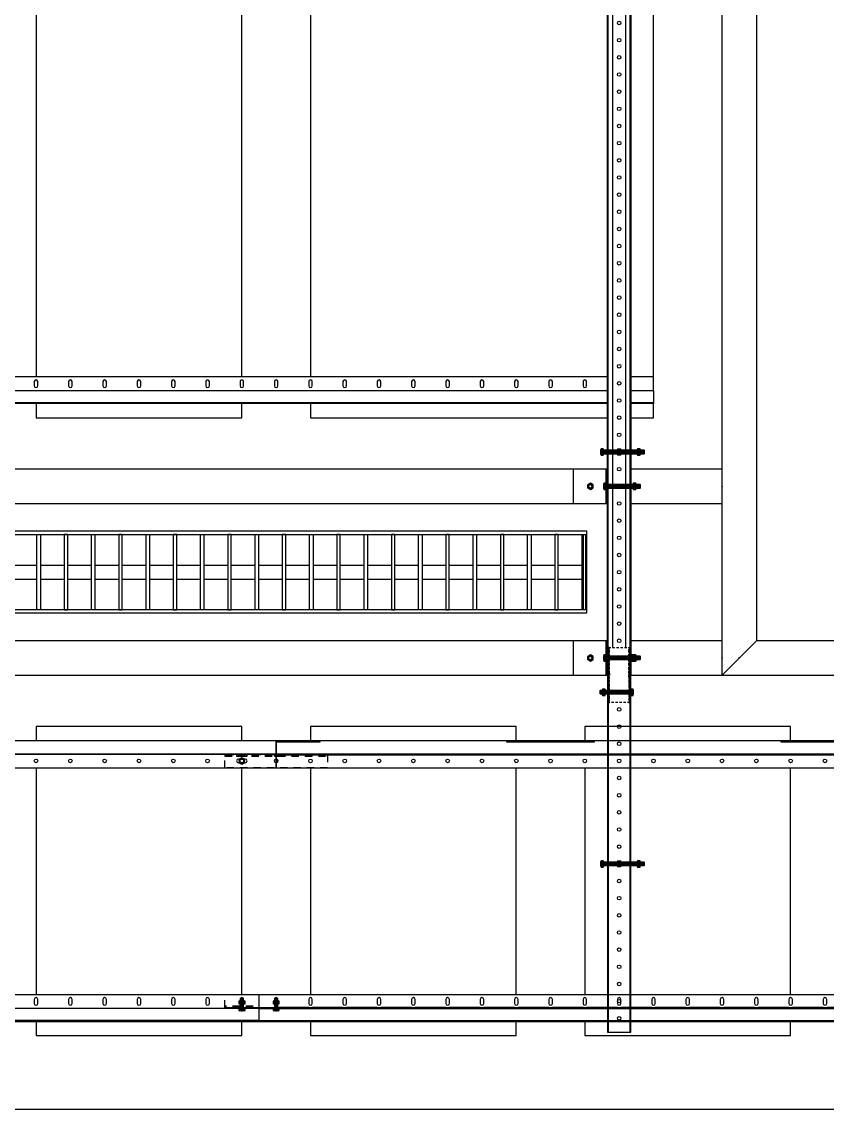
# Model space of a CAD drawing. Header units: millimetres. Extents: x -962357 to -591296, y -223672 to 59420.
# Drawn here: x -841751 to -840577, y -125669 to -124084 of the extents above; entities that cross this region are included whole.
import ezdxf

# ---------------------------------------------------------------- set-up
doc = ezdxf.new("R2010")
doc.units = ezdxf.units.MM
doc.linetypes.add('TA_HL_000.90000', pattern=[5.85, 3.195, -2.655])
doc.linetypes.add('TA_HL_003.00000', pattern=[19.5, 10.65, -8.85])
for name, color, linetype in [('000 - H A T C H', 8, 'Continuous'), ('000 - WIPEOUT', 250, 'Continuous'), ('001 - ASCESSORIES', 251, 'Continuous'), ('A04_TUBE SERIES', 2, 'Continuous'), ('A11_ALU.SOLID SHEET', 2, 'Continuous')]:
    doc.layers.add(name, color=color, linetype=linetype)
pattern_1 = [(110, (-0.5, 0), (-0.939693, -0.34202), []), (110, (-0.2012, 0.6409), (-0.939693, -0.34202), [1.25, -0.25, 0, -0.25])]
pattern_2 = [(135, (45431.8018, -77824.1695), (-1.325825215, -1.325825215), []), (135, (45431.8018, -77823.2856), (-1.325825215, -1.325825215), [])]

# ---------------------------------------------------------------- blocks, each defined once
blk = doc.blocks.new('*U4621')
at = {"color": 1}
blk.add_wipeout([(600, -60), (-600, -60), (-600, 60), (600, 60)], dxfattribs=at).dxf.layer = '000 - WIPEOUT'
at = {"layer": '001 - ASCESSORIES', "color": 0}
blk.add_lwpolyline([(600, -60), (-600, -60), (-600, 60), (600, 60)], close=True, dxfattribs=at)
at = {"layer": '001 - ASCESSORIES'}
for points in [[(-593.5, -55), (-598.5, -55), (-598.5, 55), (-593.5, 55)], [(595, -55), (-595, -55), (-595, 55), (595, 55)], [(-558.8, -55), (-553.8, -55), (-553.8, 55), (-558.8, 55)], [(-514, -55), (-519, -55), (-519, 55), (-514, 55)], [(-479.3, -55), (-474.3, -55), (-474.3, 55), (-479.3, 55)], [(-434.6, -55), (-439.6, -55), (-439.6, 55), (-434.6, 55)], [(-399.8, -55), (-394.8, -55), (-394.8, 55), (-399.8, 55)], [(-355.1, -55), (-360.1, -55), (-360.1, 55), (-355.1, 55)], [(-320.4, -55), (-315.4, -55), (-315.4, 55), (-320.4, 55)], [(-275.6, -55), (-280.6, -55), (-280.6, 55), (-275.6, 55)], [(-240.9, -55), (-235.9, -55), (-235.9, 55), (-240.9, 55)], [(-196.2, -55), (-201.2, -55), (-201.2, 55), (-196.2, 55)], [(-161.4, -55), (-156.4, -55), (-156.4, 55), (-161.4, 55)], [(-116.7, -55), (-121.7, -55), (-121.7, 55), (-116.7, 55)], [(-82, -55), (-77, -55), (-77, 55), (-82, 55)], [(-37.2, -55), (-42.2, -55), (-42.2, 55), (-37.2, 55)], [(-2.5, -55), (2.5, -55), (2.5, 55), (-2.5, 55)], [(42.2, -55), (37.2, -55), (37.2, 55), (42.2, 55)], [(77, -55), (82, -55), (82, 55), (77, 55)], [(121.7, -55), (116.7, -55), (116.7, 55), (121.7, 55)], [(156.4, -55), (161.4, -55), (161.4, 55), (156.4, 55)], [(201.2, -55), (196.2, -55), (196.2, 55), (201.2, 55)], [(235.9, -55), (240.9, -55), (240.9, 55), (235.9, 55)], [(280.6, -55), (275.6, -55), (275.6, 55), (280.6, 55)], [(315.4, -55), (320.4, -55), (320.4, 55), (315.4, 55)], [(360.1, -55), (355.1, -55), (355.1, 55), (360.1, 55)], [(394.8, -55), (399.8, -55), (399.8, 55), (394.8, 55)], [(439.6, -55), (434.6, -55), (434.6, 55), (439.6, 55)], [(474.3, -55), (479.3, -55), (479.3, 55), (474.3, 55)], [(519, -55), (514, -55), (514, 55), (519, 55)], [(553.8, -55), (558.8, -55), (558.8, 55), (553.8, 55)], [(598.5, -55), (593.5, -55), (593.5, 55), (598.5, 55)]]:
    blk.add_lwpolyline(points, close=True, dxfattribs=at)
for points in [[(-593.5, 10), (-558.8, 10)], [(-553.8, 10), (-519, 10)], [(-514, 10), (-479.3, 10)], [(-474.3, 10), (-439.6, 10)], [(-434.6, 10), (-399.8, 10)], [(-394.8, 10), (-360.1, 10)], [(-355.1, 10), (-320.4, 10)], [(-315.4, 10), (-280.6, 10)], [(-275.6, 10), (-240.9, 10)], [(-235.9, 10), (-201.2, 10)], [(-196.2, 10), (-161.4, 10)], [(-156.4, 10), (-121.7, 10)], [(-116.7, 10), (-82, 10)], [(-77, 10), (-42.2, 10)], [(-37.2, 10), (-2.5, 10)], [(2.5, 10), (37.2, 10)], [(42.2, 10), (77, 10)], [(82, 10), (116.7, 10)], [(121.7, 10), (156.4, 10)], [(161.4, 10), (196.2, 10)], [(201.2, 10), (235.9, 10)], [(240.9, 10), (275.6, 10)], [(280.6, 10), (315.4, 10)], [(320.4, 10), (355.1, 10)], [(360.1, 10), (394.8, 10)], [(399.8, 10), (434.6, 10)], [(439.6, 10), (474.3, 10)], [(479.3, 10), (514, 10)], [(519, 10), (553.8, 10)], [(558.8, 10), (593.5, 10)], [(-593.5, -10), (-558.8, -10)], [(-553.8, -10), (-519, -10)], [(-514, -10), (-479.3, -10)], [(-474.3, -10), (-439.6, -10)], [(-434.6, -10), (-399.8, -10)], [(-394.8, -10), (-360.1, -10)], [(-355.1, -10), (-320.4, -10)], [(-315.4, -10), (-280.6, -10)], [(-275.6, -10), (-240.9, -10)], [(-235.9, -10), (-201.2, -10)], [(-196.2, -10), (-161.4, -10)], [(-156.4, -10), (-121.7, -10)], [(-116.7, -10), (-82, -10)], [(-77, -10), (-42.2, -10)], [(-37.2, -10), (-2.5, -10)], [(2.5, -10), (37.2, -10)], [(42.2, -10), (77, -10)], [(82, -10), (116.7, -10)], [(121.7, -10), (156.4, -10)], [(161.4, -10), (196.2, -10)], [(201.2, -10), (235.9, -10)], [(240.9, -10), (275.6, -10)], [(280.6, -10), (315.4, -10)], [(320.4, -10), (355.1, -10)], [(360.1, -10), (394.8, -10)], [(399.8, -10), (434.6, -10)], [(439.6, -10), (474.3, -10)], [(479.3, -10), (514, -10)], [(519, -10), (553.8, -10)], [(558.8, -10), (593.5, -10)]]:
    blk.add_lwpolyline(points, dxfattribs=at)
blk = doc.blocks.new('*U4719')
blk.add_attdef('EXTR.OVL-LENGTH_', (-25, -59.1), '', height=5)
blk.add_wipeout([(-25, 25), (25, -25), (25, 13475), (-25, 13425)]).dxf.layer = '000 - WIPEOUT'
blk.add_point((0, 0))
at = {"layer": 'A04_TUBE SERIES', "color": 0}
blk.add_lwpolyline([(-25, 25), (25, -25), (25, 13475), (-25, 13425)], close=True, dxfattribs=at)
blk = doc.blocks.new('*U4727')
blk.add_attdef('EXTR.OVL-LENGTH_', (-25, -59.1), '', height=5)
blk.add_wipeout([(-25, 25), (25, -25), (25, 2475), (-25, 2425)]).dxf.layer = '000 - WIPEOUT'
blk.add_point((0, 0))
at = {"layer": 'A04_TUBE SERIES', "color": 0}
blk.add_lwpolyline([(-25, 25), (25, -25), (25, 2475), (-25, 2425)], close=True, dxfattribs=at)
blk = doc.blocks.new('*U4822')
at = {"layer": 'A04_TUBE SERIES', "linetype": 'ByBlock', "rotation": 270}
blk.add_blockref('*U4719', (25, 25), dxfattribs=at)
at = {"layer": 'A04_TUBE SERIES', "linetype": 'ByBlock', "xscale": -1}
blk.add_blockref('*U4727', (25, 25), dxfattribs=at)
blk = doc.blocks.new('*U4876')
at = {"color": 3}
for points in [[(-225, 7550), (225, 7550), (225, 7250), (-225, 7250)], [(-225, 7150), (225, 7150), (225, 6850), (-225, 6850)], [(-225, 6750), (225, 6750), (225, 6450), (-225, 6450)]]:
    blk.add_wipeout(points, dxfattribs=at).dxf.layer = '000 - WIPEOUT'
at = {"layer": 'A11_ALU.SOLID SHEET', "color": 0, "linetype": 'ByBlock'}
for points in [[(-225, 7250), (225, 7250), (225, 7550), (-225, 7550)], [(-225, 6850), (225, 6850), (225, 7150), (-225, 7150)], [(-225, 6450), (225, 6450), (225, 6750), (-225, 6750)]]:
    blk.add_lwpolyline(points, close=True, dxfattribs=at)
blk = doc.blocks.new('*U4890')
blk.add_attdef('EXTR.OVL-LENGTH_', (-25, -59.1), '', height=5)
blk.add_wipeout([(-25, 0), (25, 0), (25, 1575), (-25, 1575)]).dxf.layer = '000 - WIPEOUT'
blk.add_point((0, 0))
at = {"layer": 'A04_TUBE SERIES', "color": 0}
blk.add_lwpolyline([(-25, 0), (25, 0), (25, 1575), (-25, 1575)], close=True, dxfattribs=at)
blk = doc.blocks.new('*U4891')
blk.add_attdef('EXTR.OVL-LENGTH_', (-25, -59.1), '', height=5)
blk.add_wipeout([(-25, 0), (25, 0), (25, 1575), (-25, 1575)]).dxf.layer = '000 - WIPEOUT'
blk.add_point((0, 0))
at = {"layer": 'A04_TUBE SERIES', "color": 0}
blk.add_lwpolyline([(-25, 0), (25, 0), (25, 1575), (-25, 1575)], close=True, dxfattribs=at)
blk = doc.blocks.new('*U4893')
at = {"color": 3}
blk.add_wipeout([(-875, -50), (875, -50), (875, -350), (-875, -350)], dxfattribs=at).dxf.layer = '000 - WIPEOUT'
at = {"layer": 'A11_ALU.SOLID SHEET', "color": 0, "linetype": 'ByBlock'}
blk.add_lwpolyline([(-875, -350), (875, -350), (875, -50), (-875, -50)], close=True, dxfattribs=at)
blk = doc.blocks.new('*U4894')
blk.add_wipeout([(875, 250), (875, 750), (-875, 750), (-875, 250)]).dxf.layer = '000 - WIPEOUT'
at = {"layer": 'A11_ALU.SOLID SHEET', "color": 0}
blk.add_lwpolyline([(875, 250), (875, 750), (-875, 750), (-875, 250)], close=True, dxfattribs=at)
blk = doc.blocks.new('*U4914')
blk.add_wipeout([(-750, 0), (750, 0), (750, 39), (-750, 39)]).dxf.layer = '000 - WIPEOUT'
at = {"color": 2}
blk.add_lwpolyline([(-750, 39), (750, 39), (750, 37.8), (-750, 37.8)], close=True, dxfattribs=at)
at = {"color": 1}
blk.add_lwpolyline([(-750, 37.8), (750, 37.8), (750, 20), (-750, 20)], close=True, dxfattribs=at)
blk.add_lwpolyline([(-750, 0), (750, 0), (750, 20), (-750, 20)], close=True)
for points in [[(-697.4, 13, 1), (-702.6, 13), (-702.6, 7, 1), (-697.4, 7)], [(-647.4, 13, 1), (-652.6, 13), (-652.6, 7, 1), (-647.4, 7)], [(-597.4, 13, 1), (-602.6, 13), (-602.6, 7, 1), (-597.4, 7)], [(-547.4, 13, 1), (-552.6, 13), (-552.6, 7, 1), (-547.4, 7)], [(-497.4, 13, 1), (-502.6, 13), (-502.6, 7, 1), (-497.4, 7)], [(-447.4, 13, 1), (-452.6, 13), (-452.6, 7, 1), (-447.4, 7)], [(-397.4, 13, 1), (-402.6, 13), (-402.6, 7, 1), (-397.4, 7)], [(-347.4, 13, 1), (-352.6, 13), (-352.6, 7, 1), (-347.4, 7)], [(-297.4, 13, 1), (-302.6, 13), (-302.6, 7, 1), (-297.4, 7)], [(-247.4, 13, 1), (-252.6, 13), (-252.6, 7, 1), (-247.4, 7)], [(-197.4, 13, 1), (-202.6, 13), (-202.6, 7, 1), (-197.4, 7)], [(-147.4, 13, 1), (-152.6, 13), (-152.6, 7, 1), (-147.4, 7)], [(-97.4, 13, 1), (-102.6, 13), (-102.6, 7, 1), (-97.4, 7)], [(-47.4, 13, 1), (-52.6, 13), (-52.6, 7, 1), (-47.4, 7)], [(2.6, 13, 1), (-2.6, 13), (-2.6, 7, 1), (2.6, 7)], [(52.6, 13, 1), (47.4, 13), (47.4, 7, 1), (52.6, 7)], [(102.6, 13, 1), (97.4, 13), (97.4, 7, 1), (102.6, 7)], [(152.6, 13, 1), (147.4, 13), (147.4, 7, 1), (152.6, 7)], [(202.6, 13, 1), (197.4, 13), (197.4, 7, 1), (202.6, 7)], [(252.6, 13, 1), (247.4, 13), (247.4, 7, 1), (252.6, 7)], [(302.6, 13, 1), (297.4, 13), (297.4, 7, 1), (302.6, 7)], [(352.6, 13, 1), (347.4, 13), (347.4, 7, 1), (352.6, 7)], [(402.6, 13, 1), (397.4, 13), (397.4, 7, 1), (402.6, 7)], [(452.6, 13, 1), (447.4, 13), (447.4, 7, 1), (452.6, 7)], [(502.6, 13, 1), (497.4, 13), (497.4, 7, 1), (502.6, 7)], [(552.6, 13, 1), (547.4, 13), (547.4, 7, 1), (552.6, 7)], [(602.6, 13, 1), (597.4, 13), (597.4, 7, 1), (602.6, 7)], [(652.6, 13, 1), (647.4, 13), (647.4, 7, 1), (652.6, 7)], [(702.6, 13, 1), (697.4, 13), (697.4, 7, 1), (702.6, 7)], [(752.6, 13, 1), (747.4, 13), (747.4, 7, 1), (752.6, 7)]]:
    blk.add_lwpolyline(points, format="xyb", close=True, dxfattribs=at)
blk = doc.blocks.new('000 - ASSCESSORIES_FAMELINE_GALV._SPICE-FOR_HR-02A_TOP_VIEW')
at = {"layer": '001 - ASCESSORIES', "color": 0, "linetype": 'ByBlock'}
blk.add_lwpolyline([(-50, 0), (50, 0), (50, 18.8), (-50, 18.8)], close=True, dxfattribs=at)
at = {"layer": '001 - ASCESSORIES', "linetype": 'ByBlock'}
blk.add_lwpolyline([(-50, 2), (50, 2), (50, 0), (-50, 0)], close=True, dxfattribs=at)
at = {"layer": '001 - ASCESSORIES', "color": 1}
for points in [[(-32.6, 2), (-17.4, 2), (-17.4, 0), (-32.6, 0)], [(22.4, 2), (27.6, 2), (27.6, 0), (22.4, 0)]]:
    blk.add_lwpolyline(points, close=True, dxfattribs=at)
blk = doc.blocks.new('*U4662')
at = {"color": 1}
for p, q in [((-3.5, 4.5), (3.5, 4.5)), ((-3.5, 0), (3.5, 0))]:
    blk.add_line(p, q, dxfattribs=at)
at = {"color": 0}
for points in [[(-2.3, 4.2, 0.249893), (-4.6, 4.2), (-4.6, 0.3, 0.249893), (-2.3, 0.3)], [(2.3, 4.2, 0.062422), (0, 4.5, 0.062422), (-2.3, 4.2), (-2.3, 0.3, 0.061692), (0, 0, 0.061692), (2.3, 0.3)], [(4.6, 4.2, 0.249893), (2.3, 4.2), (2.3, 0.3, 0.249893), (4.6, 0.3)]]:
    blk.add_lwpolyline(points, format="xyb", close=True, dxfattribs=at)
blk = doc.blocks.new('*U4707')
at = {"layer": '000 - H A T C H'}
h = blk.add_hatch(color=250, dxfattribs=at)
h.dxf.hatch_style = 1
edge = h.paths.add_edge_path()
edge.add_line((0.3, 4.6), (4.2, 4.6))
edge.add_arc((2, 3.5), 2.45, 0, 28.0609, ccw=False)
edge.add_line((4.5, 3.5), (4.5, 0))
edge.add_arc((-4.9, 0), 9.36, -0.0239, 0.0239, ccw=False)
edge.add_line((4.5, 0), (4.5, 0))
edge.add_arc((-4.9, 0), 9.36, -0.0239, 0.0239, ccw=False)
edge.add_line((4.5, 0), (4.5, -3.5))
edge.add_arc((2, -3.5), 2.45, -28.0609, 0, ccw=False)
edge.add_line((4.2, -4.6), (0.3, -4.6))
edge.add_arc((2.5, -3.5), 2.45, 180, 208.0609, ccw=False)
edge.add_line((0, -3.5), (0, 3.5))
edge.add_arc((2.5, 3.5), 2.45, 151.9391, 180, ccw=False)
at = {"layer": '001 - ASCESSORIES', "color": 0, "rotation": 270}
blk.add_blockref('*U4662', (0, 0), dxfattribs=at)
blk = doc.blocks.new('*U4682')
at = {"color": 1}
for p, q in [((-3.5, 3.5), (3.5, 3.5)), ((-3.5, 0), (3.5, 0))]:
    blk.add_line(p, q, dxfattribs=at)
at = {"color": 0}
for points in [[(-2.3, 3.2, 0.249855), (-4.6, 3.2), (-4.6, 0.3, 0.249855), (-2.3, 0.3)], [(2.3, 3.2, 0.062432), (0, 3.5, 0.062432), (-2.3, 3.2), (-2.3, 0.3, 0.061701), (0, 0, 0.061701), (2.3, 0.3)], [(4.6, 3.2, 0.249855), (2.3, 3.2), (2.3, 0.3, 0.249855), (4.6, 0.3)]]:
    blk.add_lwpolyline(points, format="xyb", close=True, dxfattribs=at)
blk = doc.blocks.new('*U4688')
at = {"layer": '000 - H A T C H'}
h = blk.add_hatch(dxfattribs=at)
h.set_pattern_fill('ANSI35', color=8, scale=4, angle=65)
h.set_pattern_definition(pattern_1)
h.paths.add_polyline_path([(0, -2.5), (14.5, -2.5), (14.5, 2.5), (0, 2.5)])
at = {"color": 8}
blk.add_line((14.5, -2.5), (14.5, 2.5), dxfattribs=at)
at = {"color": 1}
blk.add_lwpolyline([(14.5, 2.5), (0, 2.5), (0, -2.5), (14.5, -2.5), (15, -2), (15, 2)], close=True, dxfattribs=at)
blk = doc.blocks.new('*U4699')
at = {"layer": '000 - H A T C H'}
h = blk.add_hatch(color=250, dxfattribs=at)
h.dxf.hatch_style = 1
edge = h.paths.add_edge_path()
edge.add_line((-0.3, -4.6), (-3.2, -4.6))
edge.add_arc((-1, -3.5), 2.45, 180, 208.0569, ccw=False)
edge.add_line((-3.5, -3.5), (-3.5, 0))
edge.add_arc((5.9, 0), 9.36, 179.9761, 180.0239, ccw=False)
edge.add_line((-3.5, 0), (-3.5, 0))
edge.add_arc((5.9, 0), 9.36, 179.9761, 180.0239, ccw=False)
edge.add_line((-3.5, 0), (-3.5, 3.5))
edge.add_arc((-1, 3.5), 2.45, 151.9431, 180, ccw=False)
edge.add_line((-3.2, 4.6), (-0.3, 4.6))
edge.add_arc((-2.5, 3.5), 2.45, 360, 388.0569, ccw=False)
edge.add_line((0, 3.5), (0, -3.5))
edge.add_arc((-2.5, -3.5), 2.45, 331.9431, 360, ccw=False)
blk.add_blockref('*U4688', (0, 0))
at = {"layer": '001 - ASCESSORIES', "rotation": 90}
blk.add_blockref('*U4682', (0, 0), dxfattribs=at)
blk = doc.blocks.new('000 - ASSCESSORIES_FAMELINE_GALV.BRACKET_FITTING_Z-PROFILE_HR-02AA_TOP_VIEW')
blk.add_wipeout([(-1200, 39), (1200, 39), (1200, 0), (-1200, 0)]).dxf.layer = '000 - WIPEOUT'
at = {"layer": '001 - ASCESSORIES', "linetype": 'Continuous'}
for p, q in [((-1200, 39), (1200, 39)), ((-1200, 0), (1200, 0))]:
    blk.add_line(p, q, dxfattribs=at)
at = {"layer": '001 - ASCESSORIES', "color": 1, "linetype": 'ByBlock'}
for p, q in [((-1127.6, 20.2), (-1127.6, 19)), ((-1077.6, 20.2), (-1077.6, 19)), ((-1027.6, 20.2), (-1027.6, 19)), ((-977.6, 20.2), (-977.6, 19)), ((-927.6, 20.2), (-927.6, 19)), ((-877.6, 20.2), (-877.6, 19)), ((-827.6, 20.2), (-827.6, 19)), ((-777.6, 20.2), (-777.6, 19)), ((-727.6, 20.2), (-727.6, 19)), ((-677.6, 20.2), (-677.6, 19)), ((-627.6, 20.2), (-627.6, 19)), ((-577.6, 20.2), (-577.6, 19)), ((-527.6, 20.2), (-527.6, 19)), ((-477.6, 20.2), (-477.6, 19)), ((-427.6, 20.2), (-427.6, 19)), ((-377.6, 20.2), (-377.6, 19))]:
    blk.add_line(p, q, dxfattribs=at)
at = {"layer": '001 - ASCESSORIES', "color": 0, "linetype": 'ByBlock'}
blk.add_lwpolyline([(-1200, 39), (1200, 39), (1200, 19), (-1200, 19)], close=True, dxfattribs=at)
at = {"layer": '001 - ASCESSORIES'}
for points in [[(-1172.4, 26), (-1172.4, 32, 1), (-1177.6, 32), (-1177.6, 26, 1)], [(-1122.4, 26), (-1122.4, 32, 1), (-1127.6, 32), (-1127.6, 26, 1)], [(-1072.4, 26), (-1072.4, 32, 1), (-1077.6, 32), (-1077.6, 26, 1)], [(-1022.4, 26), (-1022.4, 32, 1), (-1027.6, 32), (-1027.6, 26, 1)], [(-972.4, 26), (-972.4, 32, 1), (-977.6, 32), (-977.6, 26, 1)], [(-922.4, 26), (-922.4, 32, 1), (-927.6, 32), (-927.6, 26, 1)], [(-872.4, 26), (-872.4, 32, 1), (-877.6, 32), (-877.6, 26, 1)], [(-822.4, 26), (-822.4, 32, 1), (-827.6, 32), (-827.6, 26, 1)], [(-772.4, 26), (-772.4, 32, 1), (-777.6, 32), (-777.6, 26, 1)], [(-722.4, 26), (-722.4, 32, 1), (-727.6, 32), (-727.6, 26, 1)], [(-672.4, 26), (-672.4, 32, 1), (-677.6, 32), (-677.6, 26, 1)], [(-622.4, 26), (-622.4, 32, 1), (-627.6, 32), (-627.6, 26, 1)], [(-572.4, 26), (-572.4, 32, 1), (-577.6, 32), (-577.6, 26, 1)], [(-522.4, 26), (-522.4, 32, 1), (-527.6, 32), (-527.6, 26, 1)], [(-472.4, 26), (-472.4, 32, 1), (-477.6, 32), (-477.6, 26, 1)], [(-422.4, 26), (-422.4, 32, 1), (-427.6, 32), (-427.6, 26, 1)], [(-372.4, 26), (-372.4, 32, 1), (-377.6, 32), (-377.6, 26, 1)]]:
    blk.add_lwpolyline(points, format="xyb", close=True, dxfattribs=at)
at = {"layer": '001 - ASCESSORIES', "color": 1, "linetype": 'ByBlock'}
for points in [[(-1200, 20.2), (-1177.6, 20.2), (-1177.6, 19), (-1200, 19)], [(-1177.6, 20.2), (-1172.4, 20.2), (-1172.4, 19), (-1177.6, 19)], [(-1127.6, 20.2), (-1172.4, 20.2), (-1172.4, 19), (-1127.6, 19)], [(-1127.6, 20.2), (-1122.4, 20.2), (-1122.4, 19), (-1127.6, 19)], [(-1077.6, 20.2), (-1122.4, 20.2), (-1122.4, 19), (-1077.6, 19)], [(-1077.6, 20.2), (-1072.4, 20.2), (-1072.4, 19), (-1077.6, 19)], [(-1027.6, 20.2), (-1072.4, 20.2), (-1072.4, 19), (-1027.6, 19)], [(-1027.6, 20.2), (-1022.4, 20.2), (-1022.4, 19), (-1027.6, 19)], [(-977.6, 20.2), (-1022.4, 20.2), (-1022.4, 19), (-977.6, 19)], [(-977.6, 20.2), (-972.4, 20.2), (-972.4, 19), (-977.6, 19)], [(-927.6, 20.2), (-972.4, 20.2), (-972.4, 19), (-927.6, 19)], [(-927.6, 20.2), (-922.4, 20.2), (-922.4, 19), (-927.6, 19)], [(-877.6, 20.2), (-922.4, 20.2), (-922.4, 19), (-877.6, 19)], [(-877.6, 20.2), (-872.4, 20.2), (-872.4, 19), (-877.6, 19)], [(-827.6, 20.2), (-872.4, 20.2), (-872.4, 19), (-827.6, 19)], [(-827.6, 20.2), (-822.4, 20.2), (-822.4, 19), (-827.6, 19)], [(-777.6, 20.2), (-822.4, 20.2), (-822.4, 19), (-777.6, 19)], [(-777.6, 20.2), (-772.4, 20.2), (-772.4, 19), (-777.6, 19)], [(-727.6, 20.2), (-772.4, 20.2), (-772.4, 19), (-727.6, 19)], [(-727.6, 20.2), (-722.4, 20.2), (-722.4, 19), (-727.6, 19)], [(-677.6, 20.2), (-722.4, 20.2), (-722.4, 19), (-677.6, 19)], [(-677.6, 20.2), (-672.4, 20.2), (-672.4, 19), (-677.6, 19)], [(-627.6, 20.2), (-672.4, 20.2), (-672.4, 19), (-627.6, 19)], [(-627.6, 20.2), (-622.4, 20.2), (-622.4, 19), (-627.6, 19)], [(-577.6, 20.2), (-622.4, 20.2), (-622.4, 19), (-577.6, 19)], [(-577.6, 20.2), (-572.4, 20.2), (-572.4, 19), (-577.6, 19)], [(-527.6, 20.2), (-572.4, 20.2), (-572.4, 19), (-527.6, 19)], [(-527.6, 20.2), (-522.4, 20.2), (-522.4, 19), (-527.6, 19)], [(-477.6, 20.2), (-522.4, 20.2), (-522.4, 19), (-477.6, 19)], [(-477.6, 20.2), (-472.4, 20.2), (-472.4, 19), (-477.6, 19)], [(-427.6, 20.2), (-472.4, 20.2), (-472.4, 19), (-427.6, 19)], [(-427.6, 20.2), (-422.4, 20.2), (-422.4, 19), (-427.6, 19)], [(-377.6, 20.2), (-422.4, 20.2), (-422.4, 19), (-377.6, 19)], [(-377.6, 20.2), (-372.4, 20.2), (-372.4, 19), (-377.6, 19)], [(-327.6, 20.2), (-372.4, 20.2), (-372.4, 19), (-327.6, 19)]]:
    blk.add_lwpolyline(points, close=True, dxfattribs=at)
at = {"layer": '001 - ASCESSORIES'}
blk.add_lwpolyline([(-1200, 19), (1200, 19), (1200, 0), (-1200, 0)], close=True, dxfattribs=at)
at = {"layer": '001 - ASCESSORIES', "color": 2}
blk.add_lwpolyline([(-1200, 1.2), (1200, 1.2), (1200, 0), (-1200, 0)], close=True, dxfattribs=at)
blk = doc.blocks.new('*U4940')
at = {"linetype": 'ByBlock'}
blk.add_wipeout([(8100, 0), (7200, 0), (7200, 39), (8100, 39)], dxfattribs=at).dxf.layer = '001 - ASCESSORIES'
at = {"color": 1, "linetype": 'ByBlock'}
blk.add_lwpolyline([(7200, 20), (8100, 20), (8100, 39), (7200, 39)], close=True, dxfattribs=at)
for points in [[(7227.6, 7), (7227.6, 13, 1), (7222.4, 13), (7222.4, 7, 1)], [(7277.6, 7), (7277.6, 13, 1), (7272.4, 13), (7272.4, 7, 1)], [(7327.6, 7), (7327.6, 13, 1), (7322.4, 13), (7322.4, 7, 1)], [(7377.6, 7), (7377.6, 13, 1), (7372.4, 13), (7372.4, 7, 1)], [(7427.6, 7), (7427.6, 13, 1), (7422.4, 13), (7422.4, 7, 1)], [(7477.6, 7), (7477.6, 13, 1), (7472.4, 13), (7472.4, 7, 1)], [(7527.6, 7), (7527.6, 13, 1), (7522.4, 13), (7522.4, 7, 1)]]:
    blk.add_lwpolyline(points, format="xyb", close=True, dxfattribs=at)
at = {"layer": '001 - ASCESSORIES'}
blk.add_lwpolyline([(7200, 37.8), (8100, 37.8), (8100, 39), (7200, 39)], close=True, dxfattribs=at)
at = {"layer": '001 - ASCESSORIES', "color": 1, "linetype": 'ByBlock'}
blk.add_lwpolyline([(8100, 0), (7200, 0), (7200, 20), (8100, 20)], close=True, dxfattribs=at)
at = {"layer": '001 - ASCESSORIES', "linetype": 'TA_HL_003.00000', "xscale": -1, "rotation": 180}
blk.add_blockref('000 - ASSCESSORIES_FAMELINE_GALV._SPICE-FOR_HR-02A_TOP_VIEW', (7200, 18.8), dxfattribs=at)
at = {"layer": '001 - ASCESSORIES', "rotation": 270}
for name, p in [('*U4699', (7225, 20)), ('*U4707', (7225, 13.6))]:
    blk.add_blockref(name, p, dxfattribs=at)
at = {"layer": '001 - ASCESSORIES', "linetype": 'ByBlock', "rotation": 180}
blk.add_blockref('000 - ASSCESSORIES_FAMELINE_GALV.BRACKET_FITTING_Z-PROFILE_HR-02AA_TOP_VIEW', (6000, 39), dxfattribs=at)
at = {"layer": '001 - ASCESSORIES', "rotation": 270}
for name, p in [('*U4699', (7175, 20)), ('*U4707', (7175, 13.6))]:
    blk.add_blockref(name, p, dxfattribs=at)
blk = doc.blocks.new('*U4663')
at = {"layer": '001 - ASCESSORIES', "color": 0}
blk.add_lwpolyline([(4.6, 0), (2.3, 4), (-2.3, 4), (-4.6, 0), (-2.3, -4), (2.3, -4)], close=True, dxfattribs=at)
at = {"layer": '001 - ASCESSORIES', "color": 8}
blk.add_circle((0, 0), 3.85, dxfattribs=at)
at = {"layer": '001 - ASCESSORIES', "color": 0}
blk.add_circle((0, 0), 2.6, dxfattribs=at)
blk = doc.blocks.new('*U4664')
at = {"layer": '000 - H A T C H'}
h = blk.add_hatch(color=250, dxfattribs=at)
h.dxf.hatch_style = 1
h.paths.add_polyline_path([(4, -2.3), (4, 2.3), (0, 4.6), (-4, 2.3), (-4, -2.3), (0, -4.6)])
h.paths.add_polyline_path([(0, -2.6, -1), (0, 2.6, -1)], flags=16)
at = {"layer": '001 - ASCESSORIES', "color": 0, "rotation": 270}
blk.add_blockref('*U4663', (0, 0), dxfattribs=at)
blk = doc.blocks.new('000 - ASSCESSORIES_FAMELINE_GALV.BRACKET_FITTING_Z-PROFILE_HR-02B_TOP_VIEW')
blk.add_wipeout([(-1200, 39), (1200, 39), (1200, 0), (-1200, 0)]).dxf.layer = '000 - WIPEOUT'
at = {"layer": '001 - ASCESSORIES', "linetype": 'ByBlock'}
blk.add_line((1200, 20.2), (-1200, 20.2), dxfattribs=at)
at = {"layer": '001 - ASCESSORIES'}
blk.add_line((1200, 19), (-1200, 19), dxfattribs=at)
at = {"layer": '001 - ASCESSORIES', "color": 0}
blk.add_lwpolyline([(-1200, 39), (-1200, 19), (1200, 19), (1200, 39)], close=True, dxfattribs=at)
at = {"layer": '001 - ASCESSORIES'}
blk.add_lwpolyline([(-1200, 19), (-1200, 0), (1200, 0), (1200, 19)], close=True, dxfattribs=at)
at = {"layer": '001 - ASCESSORIES', "color": 2}
for points in [[(335.9, 1.2), (335.9, 0), (464.1, 0), (464.1, 1.2)], [(735.9, 1.2), (735.9, 0), (864.1, 0), (864.1, 1.2)], [(1135.9, 1.2), (1135.9, 0), (1200, 0), (1200, 1.2)]]:
    blk.add_lwpolyline(points, close=True, dxfattribs=at)
at = {"layer": '001 - ASCESSORIES'}
for centre in [(400, 29), (450, 29), (500, 29), (550, 29), (600, 29), (650, 29), (700, 29), (750, 29), (800, 29), (850, 29), (900, 29), (950, 29), (1000, 29), (1050, 29), (1100, 29), (1150, 29)]:
    blk.add_circle(centre, 2.6, dxfattribs=at)
blk.add_arc((1200, 29), 2.6, 90, 270, dxfattribs=at)
blk = doc.blocks.new('000 - ASSCESSORIES_FAMELINE_GALV._SPICE-FOR_HR-02B_TOP_VIEW')
at = {"layer": '001 - ASCESSORIES', "linetype": 'ByBlock'}
blk.add_lwpolyline([(-75, 6.8), (75, 6.8), (75, 8.8), (-75, 8.8)], close=True, dxfattribs=at)
at = {"layer": '001 - ASCESSORIES', "color": 0, "linetype": 'ByBlock'}
blk.add_lwpolyline([(-75, 8.8), (75, 8.8), (75, -10), (-75, -10)], close=True, dxfattribs=at)
at = {"layer": '001 - ASCESSORIES', "color": 1}
for points in [[(-57.6, 6.8), (-42.4, 6.8), (-42.4, 8.8), (-57.6, 8.8)], [(-2.6, 6.8), (2.6, 6.8), (2.6, 8.8), (-2.6, 8.8)], [(47.4, 6.8), (52.6, 6.8), (52.6, 8.8), (47.4, 8.8)]]:
    blk.add_lwpolyline(points, close=True, dxfattribs=at)
blk.add_lwpolyline([(-55, -2.6), (-45, -2.6, 1), (-45, 2.6), (-55, 2.6, 1)], format="xyb", close=True, dxfattribs=at)
at = {"layer": '001 - ASCESSORIES'}
for centre in [(0, 0), (50, 0)]:
    blk.add_circle(centre, 2.6, dxfattribs=at)
blk = doc.blocks.new('*U4659')
at = {"layer": '001 - ASCESSORIES', "color": 0, "linetype": 'ByBlock'}
blk.add_blockref('000 - ASSCESSORIES_FAMELINE_GALV._SPICE-FOR_HR-02B_TOP_VIEW', (0, 0), dxfattribs=at)
blk = doc.blocks.new('*U4941')
for p in [(7150, -10), (7250, -10)]:
    blk.add_blockref('*U4699', p)
at = {"layer": '001 - ASCESSORIES'}
blk.add_blockref('*U4664', (7150, -10), dxfattribs=at)
at = {"linetype": 'ByBlock'}
blk.add_wipeout([(7200, -39), (8125, -39), (8125, 0), (7200, 0)], dxfattribs=at).dxf.layer = '000 - WIPEOUT'
at = {"layer": '001 - ASCESSORIES', "color": 1, "linetype": 'ByBlock'}
blk.add_lwpolyline([(8125, 0), (7200, 0), (7200, -20), (8125, -20)], close=True, dxfattribs=at)
at = {"layer": '001 - ASCESSORIES', "linetype": 'ByBlock'}
blk.add_lwpolyline([(8125, -20), (7200, -20), (7200, -39), (8125, -39)], close=True, dxfattribs=at)
for centre in [(7200, -10), (7250, -10), (7300, -10), (7350, -10), (7400, -10), (7450, -10), (7500, -10), (7550, -10)]:
    blk.add_circle(centre, 2.6, dxfattribs=at)
at = {"layer": '001 - ASCESSORIES'}
blk.add_blockref('*U4664', (7250, -10), dxfattribs=at)
at = {"layer": '001 - ASCESSORIES', "color": 0, "linetype": 'ByBlock'}
blk.add_blockref('000 - ASSCESSORIES_FAMELINE_GALV.BRACKET_FITTING_Z-PROFILE_HR-02B_TOP_VIEW', (6000, -39), dxfattribs=at)
at = {"layer": '001 - ASCESSORIES', "linetype": 'TA_HL_003.00000', "rotation": 180}
blk.add_blockref('*U4659', (7200, -10), dxfattribs=at)
blk = doc.blocks.new('000 - ASSCESSORIES_FAMELINE_GALV.BRACKET_FITTING_U-PROFILE_CC-01_TOP_VIEW')
at = {"color": 6}
blk.add_wipeout([(1500, -17), (-1500, -17), (-1500, 17), (1500, 17)], dxfattribs=at).dxf.layer = '000 - WIPEOUT'
at = {"layer": '001 - ASCESSORIES', "color": 0, "linetype": 'ByBlock'}
for p, q in [((1500, 15.8), (-1500, 15.8)), ((1500, -15.8), (-1500, -15.8))]:
    blk.add_line(p, q, dxfattribs=at)
at = {"layer": '001 - ASCESSORIES', "color": 1}
blk.add_lwpolyline([(1500, 17), (1500, -17), (-1500, -17), (-1500, 17)], close=True, dxfattribs=at)
at = {"layer": '001 - ASCESSORIES', "color": 0, "linetype": 'ByBlock'}
for points in [[(-1500, 17), (-1500, 9), (1500, 9), (1500, 17)], [(-1500, -9), (-1500, -17), (1500, -17), (1500, -9)]]:
    blk.add_lwpolyline(points, close=True, dxfattribs=at)
at = {"layer": '001 - ASCESSORIES', "color": 1, "linetype": 'Continuous'}
for centre in [(550, 0), (575, 0), (600, 0), (625, 0), (650, 0), (675, 0), (700, 0), (725, 0), (750, 0), (775, 0), (800, 0), (825, 0), (850, 0), (875, 0), (900, 0), (925, 0), (950, 0), (975, 0), (1000, 0), (1025, 0), (1050, 0), (1075, 0), (1100, 0), (1125, 0), (1150, 0), (1175, 0), (1200, 0), (1225, 0), (1250, 0), (1275, 0), (1300, 0), (1325, 0), (1350, 0), (1375, 0), (1400, 0), (1425, 0), (1450, 0), (1475, 0), (1500, 0)]:
    blk.add_circle(centre, 2.6, dxfattribs=at)
blk = doc.blocks.new('000 - ASSCESSORIES_FAMELINE_GALV._SPICE-FOR_CC-01_TOP_VIEW')
blk.add_wipeout([(-40, 15.5), (40, 15.5), (40, -15.5), (-40, -15.5)]).dxf.layer = '000 - WIPEOUT'
at = {"layer": '000 - H A T C H'}
h = blk.add_hatch(dxfattribs=at)
h.set_pattern_fill('ANSI32', color=8, scale=5, angle=90)
h.set_pattern_definition(pattern_2)
h.paths.add_polyline_path([(-27.5, 14), (-27.5, 15.5), (-40, 15.5), (-40, 14)])
h.paths.add_polyline_path([(-2.5, 14), (-2.5, 15.5), (-22.5, 15.5), (-22.5, 14)])
h.paths.add_polyline_path([(27.5, 15.5), (27.5, 14), (40, 14), (40, 15.5)])
h.paths.add_polyline_path([(22.5, 14), (22.5, 15.5), (2.5, 15.5), (2.5, 14)])
h = blk.add_hatch(dxfattribs=at)
h.set_pattern_fill('ANSI32', color=8, scale=5, angle=90)
h.set_pattern_definition(pattern_2)
h.paths.add_polyline_path([(-27.5, -15.5), (-27.5, -14), (-40, -14), (-40, -15.5)])
h.paths.add_polyline_path([(-2.5, -15.5), (-2.5, -14), (-22.5, -14), (-22.5, -15.5)])
h.paths.add_polyline_path([(27.5, -14), (27.5, -15.5), (40, -15.5), (40, -14)])
h.paths.add_polyline_path([(22.5, -15.5), (22.5, -14), (2.5, -14), (2.5, -15.5)])
at = {"layer": '001 - ASCESSORIES', "color": 0, "linetype": 'ByBlock'}
for points in [[(-40, 15.5), (40, 15.5), (40, -15.5), (-40, -15.5)], [(-27.5, 14), (-27.5, 15.5), (-40, 15.5), (-40, 14)], [(-27.5, 15.5), (-22.5, 15.5), (-22.5, 14), (-27.5, 14)], [(-2.5, 14), (-2.5, 15.5), (-22.5, 15.5), (-22.5, 14)], [(-2.5, 15.5), (2.5, 15.5), (2.5, 14), (-2.5, 14)], [(22.5, 14), (22.5, 15.5), (2.5, 15.5), (2.5, 14)], [(22.5, 15.5), (27.5, 15.5), (27.5, 14), (22.5, 14)], [(27.5, 15.5), (27.5, 14), (40, 14), (40, 15.5)], [(-27.5, -15.5), (-27.5, -14), (-40, -14), (-40, -15.5)], [(-27.5, -14), (-22.5, -14), (-22.5, -15.5), (-27.5, -15.5)], [(-2.5, -15.5), (-2.5, -14), (-22.5, -14), (-22.5, -15.5)], [(-2.5, -14), (2.5, -14), (2.5, -15.5), (-2.5, -15.5)], [(2.5, -14), (22.5, -14), (22.5, -15.5), (2.5, -15.5)], [(22.5, -14), (27.5, -14), (27.5, -15.5), (22.5, -15.5)], [(27.5, -14), (40, -14), (40, -15.5), (27.5, -15.5)]]:
    blk.add_lwpolyline(points, close=True, dxfattribs=at)
blk = doc.blocks.new('*U4733')
at = {"layer": '001 - ASCESSORIES', "color": 0, "linetype": 'ByBlock', "rotation": 90}
blk.add_blockref('000 - ASSCESSORIES_FAMELINE_GALV._SPICE-FOR_CC-01_TOP_VIEW', (0, 0), dxfattribs=at)
blk = doc.blocks.new('*U4693')
at = {"layer": '000 - H A T C H'}
h = blk.add_hatch(dxfattribs=at)
h.set_pattern_fill('ANSI35', color=8, scale=4, angle=65)
h.set_pattern_definition(pattern_1)
h.paths.add_polyline_path([(0, -2.5), (44.5, -2.5), (44.5, 2.5), (0, 2.5)])
at = {"color": 8}
blk.add_line((44.5, -2.5), (44.5, 2.5), dxfattribs=at)
at = {"color": 1}
blk.add_lwpolyline([(44.5, 2.5), (0, 2.5), (0, -2.5), (44.5, -2.5), (45, -2), (45, 2)], close=True, dxfattribs=at)
blk = doc.blocks.new('*U4734')
at = {"layer": '000 - H A T C H'}
h = blk.add_hatch(color=250, dxfattribs=at)
h.dxf.hatch_style = 1
edge = h.paths.add_edge_path()
edge.add_line((-0.3, -4.6), (-3.2, -4.6))
edge.add_arc((-1, -3.5), 2.45, 180, 208.0569, ccw=False)
edge.add_line((-3.5, -3.5), (-3.5, 0))
edge.add_arc((5.9, 0), 9.36, 179.9761, 180.0239, ccw=False)
edge.add_line((-3.5, 0), (-3.5, 0))
edge.add_arc((5.9, 0), 9.36, 179.9761, 180.0239, ccw=False)
edge.add_line((-3.5, 0), (-3.5, 3.5))
edge.add_arc((-1, 3.5), 2.45, 151.9431, 180, ccw=False)
edge.add_line((-3.2, 4.6), (-0.3, 4.6))
edge.add_arc((-2.5, 3.5), 2.45, 360, 388.0569, ccw=False)
edge.add_line((0, 3.5), (0, -3.5))
edge.add_arc((-2.5, -3.5), 2.45, 331.9431, 360, ccw=False)
blk.add_blockref('*U4693', (0, 0))
at = {"layer": '001 - ASCESSORIES', "rotation": 90}
blk.add_blockref('*U4682', (0, 0), dxfattribs=at)
blk = doc.blocks.new('*U4735')
at = {"layer": '001 - ASCESSORIES', "rotation": 270}
for name, p in [('*U4734', (0, 0)), ('*U4707', (0, -37.2))]:
    blk.add_blockref(name, p, dxfattribs=at)
blk = doc.blocks.new('*U4907')
at = {"layer": '001 - ASCESSORIES'}
blk.add_lwpolyline([(2020, 17), (1500, 17), (1500, -17), (2020, -17)], close=True, dxfattribs=at)
at = {"layer": '001 - ASCESSORIES', "color": 0}
blk.add_lwpolyline([(2020, 16.2), (1500, 16.2), (1500, -16.2), (2020, -16.2)], close=True, dxfattribs=at)
at = {"layer": '001 - ASCESSORIES'}
for centre in [(1525, 0), (1575, 0), (1600, 0), (1625, 0), (1650, 0), (1675, 0), (1700, 0), (1725, 0), (1750, 0), (1775, 0), (1800, 0), (1825, 0), (1850, 0), (1875, 0), (1900, 0), (1925, 0), (1950, 0), (1975, 0), (2000, 0)]:
    blk.add_circle(centre, 2.6, dxfattribs=at)
at = {"layer": '001 - ASCESSORIES', "color": 0, "linetype": 'ByBlock'}
blk.add_blockref('000 - ASSCESSORIES_FAMELINE_GALV.BRACKET_FITTING_U-PROFILE_CC-01_TOP_VIEW', (0, 0), dxfattribs=at)
at = {"layer": '001 - ASCESSORIES', "linetype": 'TA_HL_000.90000', "rotation": 90}
blk.add_blockref('*U4733', (1500, 0), dxfattribs=at)
at = {"layer": '001 - ASCESSORIES'}
blk.add_circle((1550, 0), 2.6, dxfattribs=at)
for p in [(1475, 17), (1525, 17)]:
    blk.add_blockref('*U4735', p)
blk = doc.blocks.new('*U4696')
at = {"layer": '000 - H A T C H'}
h = blk.add_hatch(dxfattribs=at)
h.set_pattern_fill('ANSI35', color=8, scale=4, angle=65)
h.set_pattern_definition(pattern_1)
h.paths.add_polyline_path([(0, -2.5), (59.5, -2.5), (59.5, 2.5), (0, 2.5)])
at = {"color": 8}
blk.add_line((59.5, -2.5), (59.5, 2.5), dxfattribs=at)
at = {"color": 1}
blk.add_lwpolyline([(59.5, 2.5), (0, 2.5), (0, -2.5), (59.5, -2.5), (60, -2), (60, 2)], close=True, dxfattribs=at)
blk = doc.blocks.new('*U4748')
at = {"layer": '000 - H A T C H'}
h = blk.add_hatch(color=250, dxfattribs=at)
h.dxf.hatch_style = 1
edge = h.paths.add_edge_path()
edge.add_line((-0.3, -4.6), (-3.2, -4.6))
edge.add_arc((-1, -3.5), 2.45, 180, 208.0569, ccw=False)
edge.add_line((-3.5, -3.5), (-3.5, 0))
edge.add_arc((5.9, 0), 9.36, 179.9761, 180.0239, ccw=False)
edge.add_line((-3.5, 0), (-3.5, 0))
edge.add_arc((5.9, 0), 9.36, 179.9761, 180.0239, ccw=False)
edge.add_line((-3.5, 0), (-3.5, 3.5))
edge.add_arc((-1, 3.5), 2.45, 151.9431, 180, ccw=False)
edge.add_line((-3.2, 4.6), (-0.3, 4.6))
edge.add_arc((-2.5, 3.5), 2.45, 360, 388.0569, ccw=False)
edge.add_line((0, 3.5), (0, -3.5))
edge.add_arc((-2.5, -3.5), 2.45, 331.9431, 360, ccw=False)
blk.add_blockref('*U4696', (0, 0))
at = {"layer": '001 - ASCESSORIES', "rotation": 90}
blk.add_blockref('*U4682', (0, 0), dxfattribs=at)
blk = doc.blocks.new('*U4821')
at = {"layer": '001 - ASCESSORIES'}
blk.add_blockref('*U4748', (-23, 0), dxfattribs=at)
at = {"layer": '001 - ASCESSORIES', "color": 2}
for rotation in [90, 90, 270, 270]:
    blk.add_blockref('*U4664', (0, 0), dxfattribs=dict(at, rotation=rotation))
at = {"layer": '001 - ASCESSORIES', "color": 1}
blk.add_blockref('*U4707', (26.2, 0), dxfattribs=at)
blk = doc.blocks.new('000 - ASSCESSORIES_FAMELINE_AL.EXTR._L-PROFILE_50x68mm._non-code_TOP_VIEW')
blk.add_wipeout([(-50, -25), (0, -25), (0, 25), (-50, 25)]).dxf.layer = '000 - WIPEOUT'
at = {"layer": '000 - H A T C H'}
h = blk.add_hatch(dxfattribs=at)
h.set_pattern_fill('ANSI32', color=8, scale=0.5)
h.set_pattern_definition([(45, (-14193.569, 11847.092), (-3.367596, 3.367596), []), (45, (-14191.324, 11847.092), (-3.367596, 3.367596), [])])
h.paths.add_polyline_path([(-2, 20), (0, 20), (0, 25), (-2, 25)])
h.paths.add_polyline_path([(0, -20), (-2, -20), (-2, -25), (0, -25)])
at = {"layer": '001 - ASCESSORIES', "color": 0}
for p, q in [((0, 20), (-2, 20)), ((-2, -20), (0, -20))]:
    blk.add_line(p, q, dxfattribs=at)
at = {"layer": '001 - ASCESSORIES', "color": 1}
blk.add_line((-2, -20), (-2, 20), dxfattribs=at)
at = {"layer": '001 - ASCESSORIES'}
blk.add_lwpolyline([(-50, -25), (0, -25), (0, 25), (-50, 25)], close=True, dxfattribs=at)
at = {"layer": '001 - ASCESSORIES', "color": 0}
for points in [[(-2, 25), (0, 25), (0, 20), (-2, 20)], [(-2, -20), (0, -20), (0, -25), (-2, -25)]]:
    blk.add_lwpolyline(points, close=True, dxfattribs=at)
at = {"layer": '001 - ASCESSORIES', "color": 1}
blk.add_circle((-25, 0), 2.6, dxfattribs=at)
blk = doc.blocks.new('*U4738')
at = {"layer": '001 - ASCESSORIES', "color": 0}
blk.add_blockref('000 - ASSCESSORIES_FAMELINE_AL.EXTR._L-PROFILE_50x68mm._non-code_TOP_VIEW', (0, 0), dxfattribs=at)
blk = doc.blocks.new('*U4683')
blk.add_circle((0, 0), 3.66)
at = {"layer": '001 - ASCESSORIES', "color": 0}
blk.add_lwpolyline([(4.6, 0), (2.3, 4), (-2.3, 4), (-4.6, 0), (-2.3, -4), (2.3, -4)], close=True, dxfattribs=at)
at = {"layer": '001 - ASCESSORIES', "color": 8}
blk.add_circle((0, 0), 3.85, dxfattribs=at)
blk = doc.blocks.new('*U4715')
at = {"layer": '001 - ASCESSORIES', "rotation": 90}
blk.add_blockref('*U4683', (0, 0), dxfattribs=at)
blk = doc.blocks.new('*U4751')
at = {"layer": '001 - ASCESSORIES'}
blk.add_blockref('*U4715', (0, 0), dxfattribs=at)
blk = doc.blocks.new('*U4694')
at = {"layer": '000 - H A T C H'}
h = blk.add_hatch(dxfattribs=at)
h.set_pattern_fill('ANSI35', color=8, scale=4, angle=65)
h.set_pattern_definition(pattern_1)
h.paths.add_polyline_path([(0, -2.5), (49.5, -2.5), (49.5, 2.5), (0, 2.5)])
at = {"color": 8}
blk.add_line((49.5, -2.5), (49.5, 2.5), dxfattribs=at)
at = {"color": 1}
blk.add_lwpolyline([(49.5, 2.5), (0, 2.5), (0, -2.5), (49.5, -2.5), (50, -2), (50, 2)], close=True, dxfattribs=at)
blk = doc.blocks.new('*U4746')
at = {"layer": '000 - H A T C H'}
h = blk.add_hatch(color=250, dxfattribs=at)
h.dxf.hatch_style = 1
edge = h.paths.add_edge_path()
edge.add_line((-0.3, -4.6), (-3.2, -4.6))
edge.add_arc((-1, -3.5), 2.45, 180, 208.0569, ccw=False)
edge.add_line((-3.5, -3.5), (-3.5, 0))
edge.add_arc((5.9, 0), 9.36, 179.9761, 180.0239, ccw=False)
edge.add_line((-3.5, 0), (-3.5, 0))
edge.add_arc((5.9, 0), 9.36, 179.9761, 180.0239, ccw=False)
edge.add_line((-3.5, 0), (-3.5, 3.5))
edge.add_arc((-1, 3.5), 2.45, 151.9431, 180, ccw=False)
edge.add_line((-3.2, 4.6), (-0.3, 4.6))
edge.add_arc((-2.5, 3.5), 2.45, 360, 388.0569, ccw=False)
edge.add_line((0, 3.5), (0, -3.5))
edge.add_arc((-2.5, -3.5), 2.45, 331.9431, 360, ccw=False)
blk.add_blockref('*U4694', (0, 0))
at = {"layer": '001 - ASCESSORIES', "rotation": 90}
blk.add_blockref('*U4682', (0, 0), dxfattribs=at)
blk = doc.blocks.new('*U4752')
at = {"layer": '001 - ASCESSORIES'}
for name, p in [('*U4746', (0, 0)), ('*U4707', (39.2, 0))]:
    blk.add_blockref(name, p, dxfattribs=at)
blk = doc.blocks.new('*U4794')
at = {"color": 2}
blk.add_blockref('*U4738', (0, 0), dxfattribs=at)
for name, p in [('*U4751', (-25, 0)), ('*U4752', (-2, 0))]:
    blk.add_blockref(name, p)
blk = doc.blocks.new('*U4956')
blk.add_lwpolyline([(-90014.2, 5618), (-90014.2, 4315), (-97724.9, 4315), (-97724.9, 548), (-81222.6, 548), (-81222.6, 5618)], close=True)
blk.add_blockref('*U4621', (-96847.5, 1330.5))
at = {"layer": 'A11_ALU.SOLID SHEET'}
blk.add_blockref('*U4822', (-96050, 1180.5), dxfattribs=at)
at = {"layer": 'A11_ALU.SOLID SHEET', "color": 0, "linetype": 'ByBlock', "rotation": 90}
for name, p in [('*U4893', (-97100, 2430.5)), ('*U4876', (-89500, 880.5))]:
    blk.add_blockref(name, p, dxfattribs=at)
at = {"layer": '001 - ASCESSORIES', "linetype": 'ByBlock', "rotation": 180}
for name, p in [('*U4941', (-89500, 1045.5)), ('*U4940', (-89525, 715))]:
    blk.add_blockref(name, p, dxfattribs=at)
at = {"layer": 'A04_TUBE SERIES', "color": 0, "linetype": 'ByBlock'}
for name, p, rotation in [('*U4890', (-96050, 1455.5), 90), ('*U4891', (-96050, 1205.5), 89.99999999997306)]:
    blk.add_blockref(name, p, dxfattribs=dict(at, rotation=rotation))
at = {"layer": 'A11_ALU.SOLID SHEET', "color": 0, "linetype": 'ByBlock', "rotation": 270}
blk.add_blockref('*U4894', (-96900, 2430.5), dxfattribs=at)
at = {"layer": '001 - ASCESSORIES', "linetype": 'ByBlock', "rotation": 180}
blk.add_blockref('*U4914', (-96900, 1615), dxfattribs=at)
at = {"layer": '001 - ASCESSORIES', "linetype": 'ByBlock', "rotation": 270}
blk.add_blockref('*U4907', (-96200, 2680.5), dxfattribs=at)
at = {"layer": '001 - ASCESSORIES', "linetype": 'ByBlock'}
for name, p in [('*U4821', (-96200, 1505.5)), ('*U4794', (-96217, 1455.5)), ('*U4794', (-96217, 1205.5)), ('*U4821', (-96200, 905.5))]:
    blk.add_blockref(name, p, dxfattribs=at)

msp = doc.modelspace()

# ---------------------------------------------------------------- block references
msp.add_blockref('*U4956', (-744680, -126216.8))

# ---------------------------------------------------------------- next in the draw order: block references
msp.add_blockref('*U4956', (-744680, -126216.8))

doc.saveas('drawing.dxf')
